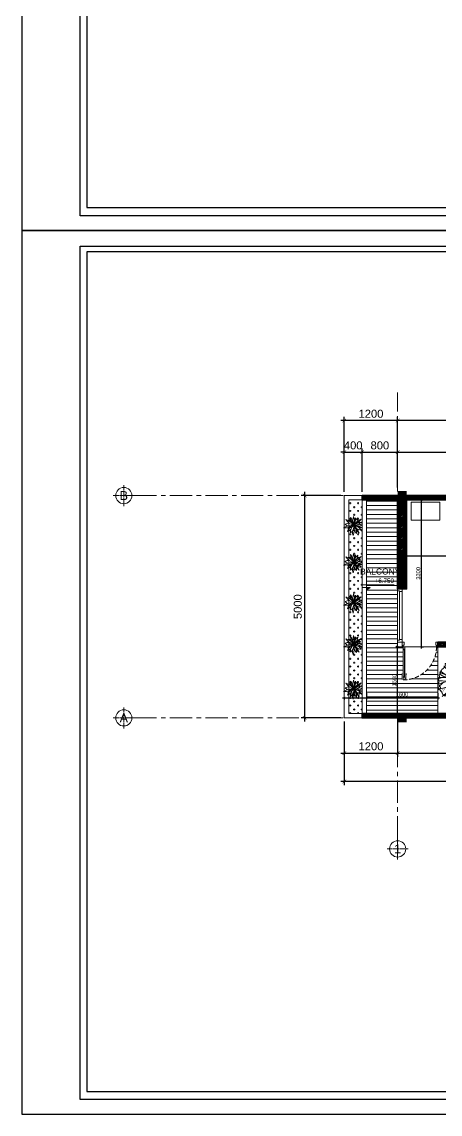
# Model space of a CAD drawing. Header units: inches. Extents: x 1198002 to 1275033, y 93432 to 197262.
# Drawn here: x 1240649 to 1250057, y 113311 to 137880 of the extents above; entities that cross this region are included whole.
import ezdxf
from ezdxf.enums import TextEntityAlignment as Align

# ---------------------------------------------------------------- set-up
doc = ezdxf.new("R2010")
doc.units = ezdxf.units.IN
doc.header["$LTSCALE"] = 100
doc.header["$MEASUREMENT"] = 0
doc.header["$PDMODE"] = 35
doc.linetypes.add('CENTERX2', pattern=[4, 2.5, -0.5, 0.5, -0.5])
doc.linetypes.add('DASHEDX2', pattern=[1.5, 1, -0.5])
for name, color, linetype, lineweight in [('1', 1, 'Continuous', 18), ('1-khung ten', 7, 'Continuous', 30), ('183', 183, 'Continuous', 5), ('2', 2, 'Continuous', 13), ('4', 4, 'Continuous', 35), ('8', 252, 'Continuous', 5), ('8CUA', 8, 'Continuous', 5), ('9GRID', 251, 'CENTERX2', 5), ('9HIDDEN', 251, 'DASHEDX2', 5), ('CAYXANH', 85, 'Continuous', 5), ('DIM', 135, 'Continuous', 9), ('TEXT', 7, 'Continuous', 18)]:
    doc.layers.add(name, color=color, linetype=linetype, lineweight=lineweight)
doc.layers.add('13COLUMB', color=13, linetype='Continuous')
doc.styles.add('ATT', font='romans.shx')
doc.styles.add('CVN', font='VHELVEN.TTF')
doc.styles.add('OBAYASHI', font='ARIALN.TTF')
doc.styles.add('VSIMPLEX', font='VTIMESN.TTF')
doc.dimstyles.new('D100', dxfattribs={"dimscale": 100, "dimtxt": 1.8, "dimasz": 0.8, "dimexe": 0.8, "dimexo": 0.8, "dimgap": 0.6, "dimtad": 1, "dimdec": 0, "dimrnd": 5, "dimzin": 12, "dimdsep": 46, "dimtxsty": 'CVN', "dimblk1": 'ARCHTICK', "dimblk2": 'ARCHTICK', "dimsah": 1, "dimcen": 0.8, "dimdle": 0.8, "dimclrd": 256, "dimclre": 256, "dimclrt": 7, "dimadec": 0, "dimazin": 3, "dimtfac": 1, "dimtdec": 0, "dimtix": 1, "dimtmove": 2, "dimatfit": 3, "dimldrblk": 'ARCHTICK', "dimfxl": 1, "dimtolj": 1, "dimarcsym": 0})
doc.dimstyles.new('D70', dxfattribs={"dimscale": 50, "dimtxt": 1.8, "dimasz": 0.8, "dimexe": 0.8, "dimexo": 0.8, "dimgap": 0.6, "dimtad": 1, "dimdec": 0, "dimrnd": 5, "dimzin": 12, "dimdsep": 46, "dimtxsty": 'CVN', "dimblk1": 'ARCHTICK', "dimblk2": 'ARCHTICK', "dimsah": 1, "dimcen": 0.8, "dimdle": 0.8, "dimclrd": 256, "dimclre": 256, "dimclrt": 7, "dimadec": 0, "dimazin": 3, "dimtfac": 1, "dimtdec": 0, "dimtix": 1, "dimtmove": 2, "dimatfit": 3, "dimldrblk": 'ARCHTICK', "dimfxl": 1, "dimtolj": 1, "dimarcsym": 0})

# ---------------------------------------------------------------- blocks, each defined once
blk = doc.blocks.new('*U185')
for points in [[(30, 0), (0, 0), (0, 111), (50, 111), (50, 40), (30, 40)], [(859, 0), (889, 0), (889, 111), (839, 111), (839, 40), (859, 40)]]:
    blk.add_lwpolyline(points, close=True)
blk.add_lwpolyline([(55, -80), (70, -80), (70, 0), (30, 0), (30, -80), (45, -80), (45, -60), (55, -60), (55, -80)])
at = {"layer": '8CUA'}
for p, q in [((30, -749), (30, -80)), ((70, -80), (70, -749))]:
    blk.add_line(p, q, dxfattribs=at)
at = {"layer": '8CUA', "const_width": 10}
for points in [[(50, -769), (50, -60)], [(20, -784), (10, -784), (10, -794), (20, -794)], [(55, -749), (70, -749), (70, -829), (30, -829), (30, -749), (45, -749), (45, -769), (55, -769), (55, -749)], [(80, -784), (90, -784), (90, -794), (80, -794)]]:
    blk.add_lwpolyline(points, dxfattribs=at)
for points in [[(-10, -819), (10, -814), (10, -669), (-5, -669)], [(110, -819), (90, -814), (90, -669), (105, -669)]]:
    blk.add_lwpolyline(points, close=True, dxfattribs=at)
at = {"layer": '8CUA'}
for centre, start, end in [((70, -789), 143.1301, 216.8699), ((30, -789), 323.1301, 36.8699)]:
    blk.add_arc(centre, 50, start, end, dxfattribs=at)
at = {"layer": '9HIDDEN', "lineweight": 5}
blk.add_arc((30, 0), 829, 270, 0, dxfattribs=at)
blk = doc.blocks.new('*U186')
at = {"ltscale": 10}
for p, q in [((1200, 0), (0, 0)), ((1155, 100), (45, 100)), ((1155, 60), (45, 60))]:
    blk.add_line(p, q, dxfattribs=at)
for points in [[(0, 100), (45, 100), (45, 60), (60, 60), (60, 0), (0, 0)], [(1200, 100), (1155, 100), (1155, 60), (1140, 60), (1140, 0), (1200, 0)]]:
    blk.add_lwpolyline(points, close=True, dxfattribs=at)
blk = doc.blocks.new('KHUNG')
at = {"layer": '1-khung ten', "color": 5, "ltscale": 3}
for p, q in [((1870461, 676662), (1902500, 676662)), ((1870461, 653433), (1870461, 676662)), ((1902500, 653433), (1870461, 653433))]:
    blk.add_line(p, q, dxfattribs=at)
at = {"layer": '1-khung ten', "ltscale": 3}
for p, q in [((1870461, 676662), (1870461, 676662)), ((1899050, 676510), (1870645, 676510)), ((1870645, 676510), (1870645, 653656)), ((1870645, 653656), (1899050, 653656))]:
    blk.add_line(p, q, dxfattribs=at)
at = {"layer": 'Defpoints', "ltscale": 3}
for p, q in [((1902896, 677094), (1868876, 677094)), ((1868876, 677094), (1868876, 653037)), ((1868876, 653037), (1902896, 653037))]:
    blk.add_line(p, q, dxfattribs=at)
blk = doc.blocks.new('GRIDSIGN')
at = {"color": 9, "linetype": 'CENTERX2'}
for p, q in [((-1300, 0), (1300, 0)), ((0, 1300), (0, -1300))]:
    blk.add_line(p, q, dxfattribs=at)
at = {"color": 9}
blk.add_circle((0, 0), 1000, dxfattribs=at)
blk.add_attdef('A', text='', height=1000).set_placement((0, 0), align=Align.MIDDLE)
blk = doc.blocks.new('ttucx')
at = {"layer": '9GRID', "ltscale": 2}
blk.add_line((1249101, 157775), (1249101, 167807), dxfattribs=at)
for points in [[(1243179, 165486), (1264296, 165486)], [(1243179, 160486), (1264296, 160486)]]:
    blk.add_lwpolyline(points, dxfattribs=at)
at = {"layer": '2'}
ref = blk.add_blockref('GRIDSIGN', (1242942, 165486), dxfattribs=dict(at, xscale=-0.1822500005364418, yscale=0.1822500005364418, zscale=0.1822500005364418))
ref.add_attrib('A', 'B', dxfattribs={"layer": '0', "height": 202, "style": 'CVN'}).set_placement((1242942, 165486), align=Align.MIDDLE)
ref = blk.add_blockref('GRIDSIGN', (1242942, 160486), dxfattribs=dict(at, xscale=-0.1822500005364418, yscale=0.1822500005364418, zscale=0.1822500005364418))
ref.add_attrib('A', 'A', dxfattribs={"layer": '0', "height": 202, "style": 'CVN'}).set_placement((1242942, 160486), align=Align.MIDDLE)
ref = blk.add_blockref('GRIDSIGN', (1249101, 157538), dxfattribs=dict(at, xscale=-0.1822500005364418, yscale=0.1822500005364418, zscale=0.1822500005364418))
ref.add_attrib('A', '1', dxfattribs={"layer": '0', "height": 202, "style": 'CVN'}).set_placement((1249101, 157538), align=Align.MIDDLE)
blk = doc.blocks.new('cos')
for p, q in [((1527, 300), (-205, 300)), ((-200, 150), (200, 150)), ((0, 0), (0, 400)), ((0, 0), (200, 150))]:
    blk.add_line(p, q)
blk.add_solid([(0, 150), (0, 0), (200, 150)])
at = {"color": 3, "style": 'VSIMPLEX', "text_generation_flag": 6}
blk.add_attdef('COS-VER', (93, 405), '', height=250, rotation=180, dxfattribs=at)
blk = doc.blocks.new('12PPLT05')
at = {"color": 0, "linetype": 'ByBlock'}
for centre, radius, start, end in [((-0.47, -0.542), 0.719, 46.56236, 90.84355), ((0.014, 0.7), 0.719, 226.56236, 270.84355), ((-0.221, -0.64), 0.667, 91.70193, 101.53785), ((-0.109, 0.634), 0.667, 248.45646, 281.53785), ((0.077, 0.331), 0.355, 177.34632, 214.3867), ((-0.33, -0.003), 0.355, 53.69765, 81.44792), ((-0.959, -0.037), 0.983, 16.04407, 35.33351), ((0.826, 0.549), 0.983, 181.03469, 215.33351), ((0.559, 0.191), 0.575, 162.74576, 201.44393), ((-0.525, 0.151), 0.575, 342.74576, 21.44393), ((0.474, -0.066), 0.453, 113.89807, 174.10399), ((-0.159, 0.394), 0.453, 293.89807, 354.10399), ((-0.2, 0.791), 0.841, 285.49028, 325.72625), ((0.668, 0.085), 0.653, 145.53827, 164.45577), ((-0.514, 0.35), 0.653, 348.82531, 9.25849), ((0.719, -0.493), 0.841, 105.49028, 123.68762), ((0.374, -0.475), 0.574, 78.24201, 101.28713), ((0.141, 0.543), 0.574, 285.01912, 307.52916), ((-0.05, -0.971), 0.954, 85.53911, 114.62678), ((-0.373, 0.848), 0.954, 265.53911, 294.62678), ((0.164, -0.725), 0.719, 101.20536, 142.19161), ((-0.544, 0.421), 0.719, 281.20536, 299.39268), ((0.55, -0.846), 0.98, 122.44794, 148.71051), ((-0.813, 0.489), 0.98, 302.44794, 328.71051), ((-0.548, 0.025), 0.574, 306.23658, 355.52372), ((0.364, -0.483), 0.574, 154.64427, 175.52372), ((1.005, -0.416), 1.058, 170.28607, 187.69912), ((-1.024, -0.161), 1.058, 337.97445, 7.69912), ((0.367, -0.176), 0.377, 203.28393, 221.94534), ((0.194, -1.317), 1.309, 73.84694, 97.46256), ((0.388, 1.238), 1.309, 253.84694, 277.46256), ((-0.256, -0.271), 0.377, 335.53277, 41.94534), ((1.089, 0.762), 1.321, 216.25625, 237.91028), ((-0.677, -1.138), 1.321, 36.25625, 57.91028), ((0.589, 0.026), 0.566, 214.18544, 235.03366), ((-0.3, -0.484), 0.566, 4.61439, 28.69256), ((0.454, 0.313), 0.544, 246.38758, 271.40442), ((0.038, -0.563), 0.544, 37.7343, 66.55132)]:
    blk.add_arc(centre, radius, start, end, dxfattribs=at)
at = {"color": 0, "linetype": 'ByBlock', "style": 'ATT'}
for tag, p, flags in [('ITEM', (-1, -2.75), 3), ('ROOM_NUMBER', (-1, -4.083), 1)]:
    blk.add_attdef(tag, p, '', height=1, dxfattribs=dict(at, flags=flags))
blk = doc.blocks.new('TREE56')
at = {"layer": 'CAYXANH'}
for p, q in [((-45, 1470), (-113, 1793)), ((-26, 1622), (-67, 1789)), ((-14, 1462), (12, 1808)), ((-892, 1223), (-820, 1363)), ((-820, 1363), (-698, 1462)), ((-531, 1253), (-751, 1523)), ((-690, 1589), (-699, 1589)), ((-699, 1589), (-699, 1585)), ((-666, 1585), (-699, 1585)), ((-698, 1462), (-649, 1572)), ((-678, 1614), (-690, 1602)), ((-690, 1602), (-690, 1589)), ((-646, 1614), (-678, 1614)), ((-654, 1589), (-666, 1589)), ((-666, 1589), (-666, 1585)), ((-654, 1593), (-654, 1589)), ((-650, 1593), (-654, 1593)), ((-650, 1598), (-650, 1593)), ((-646, 1598), (-650, 1598)), ((-649, 1572), (-595, 1546)), ((-638, 1606), (-646, 1598)), ((-642, 1618), (-638, 1618)), ((-638, 1618), (-638, 1606)), ((-635, 1680), (-631, 1680)), ((-635, 1656), (-635, 1680)), ((-631, 1656), (-635, 1656)), ((-619, 1717), (-631, 1708)), ((-631, 1680), (-631, 1708)), ((-631, 1631), (-631, 1656)), ((-623, 1631), (-631, 1631)), ((-623, 1627), (-623, 1631)), ((-611, 1627), (-623, 1627)), ((-619, 1717), (-615, 1712)), ((-615, 1712), (-611, 1712)), ((-611, 1712), (-611, 1708)), ((-611, 1708), (-607, 1708)), ((-602, 1631), (-611, 1631)), ((-611, 1631), (-611, 1627)), ((-607, 1708), (-602, 1704)), ((-602, 1704), (-598, 1704)), ((-598, 1643), (-602, 1635)), ((-602, 1635), (-602, 1631)), ((-598, 1704), (-598, 1700)), ((-598, 1700), (-594, 1696)), ((-594, 1652), (-598, 1643)), ((-595, 1546), (-569, 1576)), ((-594, 1696), (-590, 1696)), ((-590, 1680), (-594, 1676)), ((-594, 1676), (-594, 1652)), ((-590, 1696), (-590, 1680)), ((-576, 1626), (-409, 1675)), ((-569, 1576), (-576, 1626)), ((-538, 1512), (-557, 1607)), ((-447, 1314), (-538, 1512)), ((-526, 1602), (-536, 1602)), ((-536, 1602), (-536, 1598)), ((-497, 1598), (-536, 1598)), ((-512, 1632), (-526, 1617)), ((-526, 1617), (-526, 1602)), ((-473, 1632), (-512, 1632)), ((-482, 1602), (-497, 1602)), ((-497, 1602), (-497, 1598)), ((-477, 1607), (-482, 1607)), ((-482, 1607), (-482, 1602)), ((-473, 1612), (-477, 1612)), ((-477, 1612), (-477, 1607)), ((-463, 1622), (-473, 1612)), ((-468, 1636), (-463, 1636)), ((-463, 1636), (-463, 1622)), ((-303, 1481), (-425, 1751)), ((-409, 1675), (-238, 1747)), ((-94, 1204), (-307, 1747)), ((-246, 1409), (-303, 1481)), ((-276, 1310), (-299, 1367)), ((-269, 1519), (-265, 1751)), ((-216, 1268), (-269, 1519)), ((-238, 1747), (92, 1770)), ((-7, 1401), (-45, 1470)), ((-30, 1185), (107, 1344)), ((39, 1405), (-26, 1622)), ((-3, 1306), (-14, 1462)), ((-11, 1124), (130, 1397)), ((8, 1329), (217, 1736)), ((84, 1656), (145, 1785)), ((84, 1458), (84, 1656)), ((92, 1770), (195, 1694)), ((107, 1344), (404, 1561)), ((130, 1257), (423, 1637)), ((153, 1378), (210, 1481)), ((195, 1694), (248, 1721)), ((210, 1481), (305, 1709)), ((233, 1531), (297, 1580)), ((248, 1721), (464, 1553)), ((297, 1580), (377, 1645)), ((464, 1553), (445, 1508)), ((445, 1508), (476, 1466)), ((476, 1466), (552, 1477)), ((483, 1407), (487, 1407)), ((483, 1378), (483, 1407)), ((487, 1378), (483, 1378)), ((487, 1574), (491, 1574)), ((487, 1550), (487, 1574)), ((491, 1550), (487, 1550)), ((502, 1451), (487, 1441)), ((487, 1407), (487, 1441)), ((487, 1349), (487, 1378)), ((497, 1349), (487, 1349)), ((504, 1610), (491, 1602)), ((491, 1574), (491, 1602)), ((491, 1525), (491, 1550)), ((499, 1525), (491, 1525)), ((497, 1344), (497, 1349)), ((512, 1344), (497, 1344)), ((499, 1521), (499, 1525)), ((512, 1521), (499, 1521)), ((502, 1451), (507, 1446)), ((504, 1610), (508, 1606)), ((507, 1446), (512, 1446)), ((508, 1606), (512, 1606)), ((512, 1606), (512, 1602)), ((512, 1602), (516, 1602)), ((512, 1525), (512, 1521)), ((520, 1525), (512, 1525)), ((512, 1446), (512, 1441)), ((512, 1441), (517, 1441)), ((512, 1349), (512, 1344)), ((521, 1349), (512, 1349)), ((516, 1602), (520, 1598)), ((517, 1441), (521, 1436)), ((520, 1598), (524, 1598)), ((524, 1537), (520, 1529)), ((520, 1529), (520, 1525)), ((521, 1436), (526, 1436)), ((526, 1363), (521, 1354)), ((521, 1354), (521, 1349)), ((524, 1598), (524, 1594)), ((524, 1594), (528, 1590)), ((528, 1546), (524, 1537)), ((526, 1501), (526, 1496)), ((536, 1501), (526, 1501)), ((565, 1496), (526, 1496)), ((526, 1436), (526, 1431)), ((526, 1431), (531, 1427)), ((531, 1373), (526, 1363)), ((528, 1590), (532, 1590)), ((532, 1574), (528, 1570)), ((528, 1570), (528, 1546)), ((531, 1427), (536, 1427)), ((536, 1407), (531, 1402)), ((531, 1402), (531, 1373)), ((532, 1590), (532, 1574)), ((551, 1531), (536, 1516)), ((536, 1516), (536, 1501)), ((536, 1427), (536, 1407)), ((589, 1531), (551, 1531)), ((552, 1477), (582, 1405)), ((565, 1501), (565, 1496)), ((580, 1501), (565, 1501)), ((580, 1506), (580, 1501)), ((585, 1506), (580, 1506)), ((582, 1405), (677, 1261)), ((585, 1511), (585, 1506)), ((589, 1511), (585, 1511)), ((599, 1521), (589, 1511)), ((594, 1535), (599, 1535)), ((599, 1535), (599, 1521)), ((-618, 896), (-979, 915)), ((-971, 888), (-926, 1074)), ((-907, 1048), (-971, 1055)), ((-892, 1014), (-964, 1002)), ((-797, 1112), (-934, 1196)), ((-930, 1143), (-888, 1158)), ((-926, 1074), (-930, 1143)), ((-785, 1192), (-922, 1253)), ((-656, 1048), (-907, 1048)), ((-641, 1124), (-892, 1310)), ((-877, 1192), (-892, 1223)), ((-751, 1063), (-892, 1014)), ((-888, 1158), (-877, 1192)), ((-504, 1014), (-797, 1112)), ((-725, 1173), (-785, 1192)), ((-557, 1002), (-641, 1124)), ((-554, 957), (-557, 1002)), ((-402, 1154), (-531, 1253)), ((-428, 960), (-504, 1014)), ((-371, 1074), (-447, 1314)), ((-341, 1128), (-402, 1154)), ((-303, 968), (-371, 1074)), ((-269, 979), (-341, 1128)), ((-216, 1257), (-276, 1310)), ((-147, 1150), (-216, 1268)), ((-162, 991), (-41, 1166)), ((-162, 934), (-11, 1124)), ((-128, 1116), (-147, 1150)), ((-56, 820), (-41, 915)), ((-41, 1166), (8, 1329)), ((-41, 915), (20, 953)), ((5, 1158), (130, 1257)), ((20, 953), (366, 1112)), ((81, 964), (145, 953)), ((145, 953), (145, 900)), ((145, 900), (206, 911)), ((206, 911), (552, 881)), ((366, 1112), (666, 1302)), ((438, 1090), (502, 1055)), ((502, 1055), (761, 1078)), ((521, 892), (586, 926)), ((586, 926), (776, 964)), ((677, 1261), (707, 1238)), ((696, 1242), (681, 1207)), ((681, 1207), (726, 1162)), ((726, 1162), (757, 945)), ((757, 945), (757, 888)), ((-986, 571), (-986, 595)), ((-986, 595), (-982, 595)), ((-982, 571), (-986, 571)), ((-970, 632), (-982, 623)), ((-982, 595), (-982, 623)), ((-982, 546), (-982, 571)), ((-974, 546), (-982, 546)), ((-974, 542), (-974, 546)), ((-962, 542), (-974, 542)), ((-937, 725), (-971, 888)), ((-675, 862), (-971, 763)), ((-970, 632), (-966, 628)), ((-966, 628), (-962, 628)), ((-962, 628), (-962, 623)), ((-962, 623), (-958, 623)), ((-954, 546), (-962, 546)), ((-962, 546), (-962, 542)), ((-958, 623), (-954, 619)), ((-831, 778), (-956, 668)), ((-954, 619), (-950, 619)), ((-950, 559), (-954, 550)), ((-954, 550), (-954, 546)), ((-950, 619), (-950, 615)), ((-950, 615), (-946, 611)), ((-946, 567), (-950, 559)), ((-946, 611), (-941, 611)), ((-941, 595), (-946, 591)), ((-946, 591), (-946, 567)), ((-941, 611), (-941, 595)), ((-937, 668), (-937, 725)), ((-911, 664), (-937, 668)), ((-831, 592), (-918, 558)), ((-880, 656), (-911, 664)), ((-903, 542), (-877, 607)), ((-823, 447), (-903, 542)), ((-877, 607), (-880, 656)), ((-785, 824), (-831, 778)), ((-652, 649), (-831, 592)), ((-782, 345), (-823, 447)), ((-592, 447), (-816, 269)), ((-538, 531), (-721, 280)), ((-546, 653), (-652, 649)), ((-512, 675), (-569, 367)), ((-212, 870), (-186, 832)), ((-186, 832), (-159, 847)), ((-159, 794), (-182, 782)), ((-182, 782), (-167, 744)), ((-159, 718), (-182, 687)), ((-182, 687), (-163, 672)), ((-167, 744), (-129, 744)), ((-163, 672), (-140, 672)), ((-159, 847), (-159, 794)), ((-129, 744), (-159, 718)), ((-132, 782), (-147, 732)), ((-143, 687), (-136, 641)), ((-136, 641), (-71, 653)), ((-71, 653), (-105, 630)), ((-105, 630), (-64, 375)), ((-90, 641), (-52, 379)), ((-71, 558), (-71, 622)), ((-71, 622), (-33, 618)), ((-33, 618), (92, 459)), ((-33, 615), (-7, 546)), ((-14, 630), (50, 653)), ((-7, 546), (73, 348)), ((50, 653), (647, 466)), ((92, 459), (160, 409)), ((339, 888), (377, 843)), ((377, 843), (753, 770)), ((392, 546), (385, 508)), ((385, 508), (453, 459)), ((453, 459), (578, 322)), ((685, 523), (540, 356)), ((552, 881), (780, 839)), ((654, 592), (639, 546)), ((639, 546), (685, 523)), ((700, 607), (654, 592)), ((703, 562), (694, 562)), ((694, 562), (694, 558)), ((727, 558), (694, 558)), ((764, 812), (700, 607)), ((715, 587), (703, 575)), ((703, 575), (703, 562)), ((747, 587), (715, 587)), ((739, 562), (727, 562)), ((727, 562), (727, 558)), ((757, 888), (730, 862)), ((730, 862), (745, 812)), ((743, 566), (739, 566)), ((739, 566), (739, 562)), ((747, 570), (743, 570)), ((743, 570), (743, 566)), ((745, 812), (764, 812)), ((755, 579), (747, 570)), ((751, 591), (755, 591)), ((755, 591), (755, 579)), ((-679, 272), (-782, 345)), ((-375, 82), (-478, 162)), ((-147, 37), (-375, 82)), ((-64, 375), (-216, 41)), ((-124, 98), (-147, 37)), ((-109, 75), (-124, 98)), ((-71, 41), (-109, 75)), ((-3, 48), (-71, 41)), ((-54, 0), (-54, -5)), ((-44, 0), (-54, 0)), ((-52, 379), (-52, 48)), ((-29, 29), (-44, 15)), ((-44, 15), (-44, 0)), ((10, 29), (-29, 29)), ((-15, 0), (-15, -5)), ((0, 0), (-15, 0)), ((12, 79), (-3, 48)), ((0, 5), (0, 0)), ((5, 5), (0, 5)), ((5, 10), (5, 5)), ((10, 10), (5, 10)), ((19, 19), (10, 10)), ((62, 132), (12, 79)), ((15, 34), (19, 34)), ((19, 34), (19, 19)), ((46, 326), (43, 37)), ((73, 345), (46, 326)), ((84, 113), (62, 132)), ((73, 348), (164, 86)), ((81, 86), (100, 101)), ((84, 56), (81, 86)), ((343, 132), (84, 56)), ((100, 101), (84, 113)), ((130, 405), (157, 196)), ((157, 196), (221, 79)), ((160, 409), (392, 185)), ((362, 238), (343, 200)), ((343, 200), (347, 170)), ((347, 170), (343, 132)), ((404, 208), (362, 238)), ((502, 284), (404, 208)), ((540, 356), (502, 284)), ((-15, -5), (-54, -5))]:
    blk.add_line(p, q, dxfattribs=at)
for points in [[(-204, 862, 16, 16, 0), (-273, 957, 16, 16, 0), (-223, 953, 16, 16, 0), (-200, 919, 16, 16, 0), (-219, 896, 16, 16, 0), (-235, 938, 16, 16, 0), (-299, 995, 9.6, 9.6, 0), (-387, 968, 16, 16, 0), (-463, 934, 22.4, 22.4, 0), (-546, 945, 22.4, 22.4, 0), (-565, 934, 12.8, 12.8, 0), (-649, 869, 12.8, 12.8, 0), (-687, 865, 12.8, 12.8, 0), (-793, 854, 12.8, 12.8, 0), (-869, 865, 12.8, 12.8, 0), (-918, 877, 12.8, 12.8, 0), (-941, 862, 12.8, 12.8, 0), (-907, 862, 12.8, 12.8, 0), (-926, 824, 12.8, 12.8, 0)], [(-166, 896, 16, 16, 0), (-178, 1017, 16, 16, 0), (-140, 1086, 16, 12.8, 0), (-117, 1147, 12.8, 9.6, 0), (-102, 1196, 9.6, 9.6, 0), (-86, 1280, 9.6, 9.6, 0)], [(-45, 782, 19.2, 19.2, 0), (-52, 843, 19.2, 12.8, 0), (-37, 900, 12.8, 12.8, 0)], [(-170, 869, 22.4, 22.4, 0), (-261, 827, 22.4, 22.4, 0), (-276, 843, 9.6, 9.6, 0), (-383, 812, 9.6, 9.6, 0), (-375, 782, 9.6, 9.6, 0), (-349, 740, 9.6, 9.6, 0), (-360, 706, 9.6, 9.6, 0), (-375, 702, 9.6, 9.6, 0), (-383, 691, 9.6, 9.6, 0), (-421, 729, 9.6, 9.6, 0), (-607, 637, 9.6, 9.6, 0), (-736, 592, 9.6, 9.6, 0), (-831, 520, 9.6, 9.6, 0), (-896, 501, 9.6, 9.6, 0)], [(-713, 599, 9.6, 9.6, 0), (-713, 554, 9.6, 9.6, 0), (-759, 504, 9.6, 6.4, 0), (-801, 421, 6.4, 6.4, 0), (-831, 371, 6.4, 6.4, 0)], [(-170, 873, 16, 16, 0), (-113, 751, 16, 16, 0), (-75, 774, 16, 16, 0), (-37, 778, 16, 16, 0), (-22, 755, 1.28, 1.28, 0)], [(-136, 702, 25.6, 25.6, 0), (-86, 679, 25.6, 25.6, 0), (-90, 622, 25.6, 25.6, 0), (-79, 542, 25.6, 19.2, 0), (-67, 451, 19.2, 19.2, 0)]]:
    blk.add_lwpolyline(points, format="xyseb", dxfattribs=at)
for points, const_width in [([(-204, 884), (-181, 941), (-181, 892), (-189, 881)], 12.8), ([(-218, 868), (-266, 847), (-238, 878)], 12.8), ([(-210, 836), (-142, 707)], 25.6), ([(-185, 850), (-121, 721), (-178, 691)], 25.6), ([(-117, 782), (-60, 797)], 12.8), ([(-75, 634), (-26, 641), (46, 653)], 19.2)]:
    blk.add_lwpolyline(points, dxfattribs=dict(at, const_width=const_width))
for centre, radius in [((-8, 921), 15.3), ((-506, 653), 11.7), ((-357, 798), 11.7), ((55, 639), 11.7)]:
    blk.add_circle(centre, radius, dxfattribs=at)
for centre, radius, start, end in [((1208, 726), 898, 129.3545, 152.6092), ((392, 1561), 468, 262.5537, 314.3375), ((889, 1892), 883, 248.5622, 262.3516), ((485, -586), 1117, 77.3352, 91.8505), ((918, 1141), 551, 215.15, 249.1841), ((1002, 2007), 1813, 242.8644, 255.3539)]:
    blk.add_arc(centre, radius, start, end, dxfattribs=at)
blk = doc.blocks.new('_ARCHTICK')
at = {"color": 0, "linetype": 'ByBlock', "const_width": 0.15}
blk.add_lwpolyline([(-0.5, -0.5), (0.5, 0.5)], dxfattribs=at)
blk = doc.blocks.new('*D260')
at = {"layer": 'Defpoints', "color": 0, "transparency": 16777216}
for p in [(1247901, 127225), (1247008, 122225), (1247901, 122225)]:
    blk.add_point(p, dxfattribs=at)
at = {"layer": 'DIM', "lineweight": -2, "transparency": 16777216}
for p, q in [((1247008, 127305), (1247008, 122145)), ((1247821, 127225), (1246928, 127225)), ((1247821, 122225), (1246928, 122225))]:
    blk.add_line(p, q, dxfattribs=at)
at = {"layer": 'DIM', "lineweight": -2, "transparency": 16777216, "xscale": 80, "yscale": 80, "zscale": 80}
for p, rotation in [((1247008, 127225), 90), ((1247008, 122225), 270)]:
    blk.add_blockref('_ARCHTICK', p, dxfattribs=dict(at, rotation=rotation))
at = {"layer": 'DIM', "color": 7, "transparency": 16777216, "insert": (1246855, 124725), "char_height": 180, "attachment_point": 5, "rotation": 90, "style": 'CVN'}
blk.add_mtext('\\A1;5000', dxfattribs=at)
blk = doc.blocks.new('*D261')
at = {"layer": 'Defpoints', "color": 0, "transparency": 16777216}
for p in [(1248301, 128200), (1247901, 127225), (1248301, 127225)]:
    blk.add_point(p, dxfattribs=at)
at = {"layer": 'DIM', "lineweight": -2, "transparency": 16777216}
for p, q in [((1247901, 127305), (1247901, 128280)), ((1248301, 127305), (1248301, 128280)), ((1247901, 128200), (1247821, 128200)), ((1247901, 128200), (1248301, 128200)), ((1248301, 128200), (1248381, 128200))]:
    blk.add_line(p, q, dxfattribs=at)
at = {"layer": 'DIM', "lineweight": -2, "transparency": 16777216, "xscale": 80, "yscale": 80, "zscale": 80}
blk.add_blockref('_ARCHTICK', (1247901, 128200), dxfattribs=at)
at = {"layer": 'DIM', "lineweight": -2, "transparency": 16777216, "xscale": 80, "yscale": 80, "zscale": 80, "rotation": 180}
blk.add_blockref('_ARCHTICK', (1248301, 128200), dxfattribs=at)
at = {"layer": 'DIM', "color": 7, "transparency": 16777216, "insert": (1248101, 128352), "char_height": 180, "attachment_point": 5, "style": 'CVN'}
blk.add_mtext('\\A1;400', dxfattribs=at)
blk = doc.blocks.new('*D262')
at = {"layer": 'Defpoints', "color": 0, "transparency": 16777216}
for p in [(1249101, 128200), (1249101, 127325), (1248301, 127225)]:
    blk.add_point(p, dxfattribs=at)
at = {"layer": 'DIM', "lineweight": -2, "transparency": 16777216}
for p, q in [((1248301, 127305), (1248301, 128280)), ((1249101, 127405), (1249101, 128280)), ((1248221, 128200), (1249181, 128200))]:
    blk.add_line(p, q, dxfattribs=at)
at = {"layer": 'DIM', "lineweight": -2, "transparency": 16777216, "xscale": 80, "yscale": 80, "zscale": 80, "rotation": 180}
blk.add_blockref('_ARCHTICK', (1248301, 128200), dxfattribs=at)
at = {"layer": 'DIM', "lineweight": -2, "transparency": 16777216, "xscale": 80, "yscale": 80, "zscale": 80}
blk.add_blockref('_ARCHTICK', (1249101, 128200), dxfattribs=at)
at = {"layer": 'DIM', "color": 7, "transparency": 16777216, "insert": (1248701, 128352), "char_height": 180, "attachment_point": 5, "style": 'CVN'}
blk.add_mtext('\\A1;800', dxfattribs=at)
blk = doc.blocks.new('*D263')
at = {"layer": 'Defpoints', "color": 0, "transparency": 16777216}
for p in [(1253101, 128200), (1253101, 127570), (1249101, 127325)]:
    blk.add_point(p, dxfattribs=at)
at = {"layer": 'DIM', "lineweight": -2, "transparency": 16777216}
for p, q in [((1249101, 127405), (1249101, 128280)), ((1253101, 127650), (1253101, 128280)), ((1249021, 128200), (1253181, 128200))]:
    blk.add_line(p, q, dxfattribs=at)
at = {"layer": 'DIM', "lineweight": -2, "transparency": 16777216, "xscale": 80, "yscale": 80, "zscale": 80, "rotation": 180}
blk.add_blockref('_ARCHTICK', (1249101, 128200), dxfattribs=at)
at = {"layer": 'DIM', "lineweight": -2, "transparency": 16777216, "xscale": 80, "yscale": 80, "zscale": 80}
blk.add_blockref('_ARCHTICK', (1253101, 128200), dxfattribs=at)
at = {"layer": 'DIM', "color": 7, "transparency": 16777216, "insert": (1251101, 128352), "char_height": 180, "attachment_point": 5, "style": 'CVN'}
blk.add_mtext('\\A1;4000', dxfattribs=at)
blk = doc.blocks.new('*D266')
at = {"layer": 'Defpoints', "color": 0, "transparency": 16777216}
for p in [(1249101, 128912), (1249101, 127516), (1260201, 127325)]:
    blk.add_point(p, dxfattribs=at)
at = {"layer": 'DIM', "lineweight": -2, "transparency": 16777216}
for p, q in [((1249101, 127596), (1249101, 128992)), ((1260201, 127405), (1260201, 128992)), ((1260281, 128912), (1249021, 128912))]:
    blk.add_line(p, q, dxfattribs=at)
at = {"layer": 'DIM', "lineweight": -2, "transparency": 16777216, "xscale": 80, "yscale": 80, "zscale": 80, "rotation": 180}
blk.add_blockref('_ARCHTICK', (1249101, 128912), dxfattribs=at)
at = {"layer": 'DIM', "lineweight": -2, "transparency": 16777216, "xscale": 80, "yscale": 80, "zscale": 80}
blk.add_blockref('_ARCHTICK', (1260201, 128912), dxfattribs=at)
at = {"layer": 'DIM', "color": 7, "transparency": 16777216, "insert": (1254651, 129064), "char_height": 180, "attachment_point": 5, "style": 'CVN'}
blk.add_mtext('\\A1;11100', dxfattribs=at)
blk = doc.blocks.new('*D267')
at = {"layer": 'Defpoints', "color": 0, "transparency": 16777216}
for p in [(1247901, 128912), (1249101, 127516), (1247901, 127225)]:
    blk.add_point(p, dxfattribs=at)
at = {"layer": 'DIM', "lineweight": -2, "transparency": 16777216}
for p, q in [((1247901, 127305), (1247901, 128992)), ((1249101, 127596), (1249101, 128992)), ((1249181, 128912), (1247821, 128912))]:
    blk.add_line(p, q, dxfattribs=at)
at = {"layer": 'DIM', "lineweight": -2, "transparency": 16777216, "xscale": 80, "yscale": 80, "zscale": 80, "rotation": 180}
blk.add_blockref('_ARCHTICK', (1247901, 128912), dxfattribs=at)
at = {"layer": 'DIM', "lineweight": -2, "transparency": 16777216, "xscale": 80, "yscale": 80, "zscale": 80}
blk.add_blockref('_ARCHTICK', (1249101, 128912), dxfattribs=at)
at = {"layer": 'DIM', "color": 7, "transparency": 16777216, "insert": (1248501, 129064), "char_height": 180, "attachment_point": 5, "style": 'CVN'}
blk.add_mtext('\\A1;1200', dxfattribs=at)
blk = doc.blocks.new('*D274')
at = {"layer": 'Defpoints', "color": 0, "transparency": 16777216}
for p in [(1247901, 122225), (1249101, 122225), (1249101, 121431)]:
    blk.add_point(p, dxfattribs=at)
at = {"layer": 'DIM', "lineweight": -2, "transparency": 16777216}
for p, q in [((1247901, 122145), (1247901, 121351)), ((1249101, 122145), (1249101, 121351)), ((1247821, 121431), (1249181, 121431))]:
    blk.add_line(p, q, dxfattribs=at)
at = {"layer": 'DIM', "lineweight": -2, "transparency": 16777216, "xscale": 80, "yscale": 80, "zscale": 80, "rotation": 180}
blk.add_blockref('_ARCHTICK', (1247901, 121431), dxfattribs=at)
at = {"layer": 'DIM', "lineweight": -2, "transparency": 16777216, "xscale": 80, "yscale": 80, "zscale": 80}
blk.add_blockref('_ARCHTICK', (1249101, 121431), dxfattribs=at)
at = {"layer": 'DIM', "color": 7, "transparency": 16777216, "insert": (1248501, 121584), "char_height": 180, "attachment_point": 5, "style": 'CVN'}
blk.add_mtext('\\A1;1200', dxfattribs=at)
blk = doc.blocks.new('*D275')
at = {"layer": 'Defpoints', "color": 0, "transparency": 16777216}
for p in [(1249101, 122225), (1253101, 121970), (1253101, 121431)]:
    blk.add_point(p, dxfattribs=at)
at = {"layer": 'DIM', "lineweight": -2, "transparency": 16777216}
for p, q in [((1249101, 122145), (1249101, 121351)), ((1253101, 121890), (1253101, 121351)), ((1249021, 121431), (1253181, 121431))]:
    blk.add_line(p, q, dxfattribs=at)
at = {"layer": 'DIM', "lineweight": -2, "transparency": 16777216, "xscale": 80, "yscale": 80, "zscale": 80, "rotation": 180}
blk.add_blockref('_ARCHTICK', (1249101, 121431), dxfattribs=at)
at = {"layer": 'DIM', "lineweight": -2, "transparency": 16777216, "xscale": 80, "yscale": 80, "zscale": 80}
blk.add_blockref('_ARCHTICK', (1253101, 121431), dxfattribs=at)
at = {"layer": 'DIM', "color": 7, "transparency": 16777216, "insert": (1251101, 121584), "char_height": 180, "attachment_point": 5, "style": 'CVN'}
blk.add_mtext('\\A1;4000', dxfattribs=at)
blk = doc.blocks.new('*D278')
at = {"layer": 'Defpoints', "color": 0, "transparency": 16777216}
for p in [(1247901, 121748), (1260201, 121620), (1247901, 120793)]:
    blk.add_point(p, dxfattribs=at)
at = {"layer": 'DIM', "lineweight": -2, "transparency": 16777216}
for p, q in [((1247901, 121668), (1247901, 120713)), ((1260201, 121540), (1260201, 120713)), ((1260281, 120793), (1247821, 120793))]:
    blk.add_line(p, q, dxfattribs=at)
at = {"layer": 'DIM', "lineweight": -2, "transparency": 16777216, "xscale": 80, "yscale": 80, "zscale": 80, "rotation": 180}
blk.add_blockref('_ARCHTICK', (1247901, 120793), dxfattribs=at)
at = {"layer": 'DIM', "lineweight": -2, "transparency": 16777216, "xscale": 80, "yscale": 80, "zscale": 80}
blk.add_blockref('_ARCHTICK', (1260201, 120793), dxfattribs=at)
at = {"layer": 'DIM', "color": 7, "transparency": 16777216, "insert": (1254051, 120946), "char_height": 180, "attachment_point": 5, "style": 'CVN'}
blk.add_mtext('\\A1;12300', dxfattribs=at)
blk = doc.blocks.new('*D279')
at = {"layer": 'Defpoints', "color": 0, "transparency": 16777216}
for p in [(1249101, 123825), (1249151, 123825), (1249201, 122325)]:
    blk.add_point(p, dxfattribs=at)
at = {"layer": 'DIM', "lineweight": -2, "transparency": 16777216}
for p, q in [((1249101, 122285), (1249101, 123865)), ((1249111, 123825), (1249061, 123825)), ((1249161, 122325), (1249061, 122325))]:
    blk.add_line(p, q, dxfattribs=at)
at = {"layer": 'DIM', "lineweight": -2, "transparency": 16777216, "xscale": 40, "yscale": 40, "zscale": 40}
for p, rotation in [((1249101, 123825), 90), ((1249101, 122325), 270)]:
    blk.add_blockref('_ARCHTICK', p, dxfattribs=dict(at, rotation=rotation))
at = {"layer": 'DIM', "color": 7, "transparency": 16777216, "insert": (1249025, 123075), "char_height": 90, "attachment_point": 5, "rotation": 90, "style": 'CVN'}
blk.add_mtext('\\A1;1500', dxfattribs=at)
blk = doc.blocks.new('*D280')
at = {"layer": 'Defpoints', "color": 0, "transparency": 16777216}
for p in [(1248401, 122818), (1250001, 122818), (1250001, 122677)]:
    blk.add_point(p, dxfattribs=at)
at = {"layer": 'DIM', "lineweight": -2, "transparency": 16777216}
for p, q in [((1248361, 122677), (1250041, 122677)), ((1248401, 122778), (1248401, 122637)), ((1250001, 122778), (1250001, 122637))]:
    blk.add_line(p, q, dxfattribs=at)
at = {"layer": 'DIM', "lineweight": -2, "transparency": 16777216, "xscale": 40, "yscale": 40, "zscale": 40, "rotation": 180}
blk.add_blockref('_ARCHTICK', (1248401, 122677), dxfattribs=at)
at = {"layer": 'DIM', "lineweight": -2, "transparency": 16777216, "xscale": 40, "yscale": 40, "zscale": 40}
blk.add_blockref('_ARCHTICK', (1250001, 122677), dxfattribs=at)
at = {"layer": 'DIM', "color": 7, "transparency": 16777216, "insert": (1249201, 122753), "char_height": 90, "attachment_point": 5, "style": 'CVN'}
blk.add_mtext('\\A1;1600', dxfattribs=at)
blk = doc.blocks.new('*D281')
at = {"layer": 'Defpoints', "color": 0, "transparency": 16777216}
for p in [(1247901, 122718), (1248401, 122718), (1248401, 122677)]:
    blk.add_point(p, dxfattribs=at)
at = {"layer": 'DIM', "lineweight": -2, "transparency": 16777216}
for p, q in [((1247861, 122677), (1248441, 122677)), ((1247901, 122678), (1247901, 122637)), ((1248401, 122678), (1248401, 122637))]:
    blk.add_line(p, q, dxfattribs=at)
at = {"layer": 'DIM', "lineweight": -2, "transparency": 16777216, "xscale": 40, "yscale": 40, "zscale": 40, "rotation": 180}
blk.add_blockref('_ARCHTICK', (1247901, 122677), dxfattribs=at)
at = {"layer": 'DIM', "lineweight": -2, "transparency": 16777216, "xscale": 40, "yscale": 40, "zscale": 40}
blk.add_blockref('_ARCHTICK', (1248401, 122677), dxfattribs=at)
at = {"layer": 'DIM', "color": 7, "transparency": 16777216, "insert": (1248151, 122753), "char_height": 90, "attachment_point": 5, "style": 'CVN'}
blk.add_mtext('\\A1;500', dxfattribs=at)
blk = doc.blocks.new('*D282')
at = {"layer": 'Defpoints', "color": 0, "transparency": 16777216}
for p in [(1249301, 125948), (1253101, 125948), (1253101, 125868)]:
    blk.add_point(p, dxfattribs=at)
at = {"layer": 'DIM', "lineweight": -2, "transparency": 16777216}
for p, q in [((1249261, 125868), (1253141, 125868)), ((1249301, 125908), (1249301, 125828)), ((1253101, 125908), (1253101, 125828))]:
    blk.add_line(p, q, dxfattribs=at)
at = {"layer": 'DIM', "lineweight": -2, "transparency": 16777216, "xscale": 40, "yscale": 40, "zscale": 40, "rotation": 180}
blk.add_blockref('_ARCHTICK', (1249301, 125868), dxfattribs=at)
at = {"layer": 'DIM', "lineweight": -2, "transparency": 16777216, "xscale": 40, "yscale": 40, "zscale": 40}
blk.add_blockref('_ARCHTICK', (1253101, 125868), dxfattribs=at)
at = {"layer": 'DIM', "color": 7, "transparency": 16777216, "insert": (1251201, 125945), "char_height": 90, "attachment_point": 5, "style": 'CVN'}
blk.add_mtext('\\A1;3800', dxfattribs=at)
blk = doc.blocks.new('*D283')
at = {"layer": 'Defpoints', "color": 0, "transparency": 16777216}
for p in [(1249601, 127125), (1249639, 127125), (1249601, 123825)]:
    blk.add_point(p, dxfattribs=at)
at = {"layer": 'DIM', "lineweight": -2, "transparency": 16777216}
for p, q in [((1249639, 123785), (1249639, 127165)), ((1249641, 127125), (1249679, 127125)), ((1249641, 123825), (1249679, 123825))]:
    blk.add_line(p, q, dxfattribs=at)
at = {"layer": 'DIM', "lineweight": -2, "transparency": 16777216, "xscale": 40, "yscale": 40, "zscale": 40}
for p, rotation in [((1249639, 127125), 90), ((1249639, 123825), 270)]:
    blk.add_blockref('_ARCHTICK', p, dxfattribs=dict(at, rotation=rotation))
at = {"layer": 'DIM', "color": 7, "transparency": 16777216, "insert": (1249563, 125475), "char_height": 90, "attachment_point": 5, "rotation": 90, "style": 'CVN'}
blk.add_mtext('\\A1;3300', dxfattribs=at)

msp = doc.modelspace()

# ---------------------------------------------------------------- hatches: boundary and pattern name
at = {"layer": '8'}
h = msp.add_hatch(dxfattribs=at)
h.set_pattern_fill('ANSI31', color=256, scale=200)
h.paths.add_polyline_path([(1249301, 127124.7), (1253101, 127124.7), (1253101, 124874.7), (1253201, 124874.7), (1253201, 127124.7), (1256501, 127124.7), (1256501, 124874.7), (1256601, 124874.7), (1256601, 127124.7), (1260101, 127124.7), (1260101, 125124.7), (1260201, 125124.7), (1260201, 127224.7), (1249101, 127224.7), (1248301, 127224.7), (1248301, 127124.7), (1249101, 127124.7), (1249101, 125124.7), (1249301, 125124.7)])
h.paths.add_polyline_path([(1253201, 123964.7), (1253001, 123964.7), (1253001, 123924.7), (1250001, 123924.7), (1250001, 123824.7), (1253001, 123824.7), (1253001, 123724.7), (1253201, 123724.7)])
h.paths.add_polyline_path([(1260201, 123924.7), (1260101, 123924.7), (1256601, 123924.7), (1256601, 123964.7), (1256501, 123964.7), (1256501, 123724.7), (1256601, 123724.7), (1256701, 123724.7), (1256701, 123824.7), (1260101, 123824.7), (1260201, 123824.7)])
h.paths.add_polyline_path([(1260201, 123224.7), (1260101, 123224.7), (1260101, 122624.7), (1260001, 122624.7), (1259301, 122624.7), (1259301, 122324.7), (1258201, 122324.7), (1256701, 122324.7), (1256701, 122914.7), (1256501, 122914.7), (1256501, 122624.7), (1255801, 122624.7), (1255801, 122324.7), (1253201, 122324.7), (1253201, 122814.7), (1253001, 122814.7), (1253001, 122324.7), (1248301, 122324.7), (1248301, 122224.7), (1249101, 122224.7), (1260201, 122224.7)])
h.paths.add_polyline_path([(1256501, 122324.7), (1255901, 122324.7), (1255901, 122524.7), (1256501, 122524.7)], flags=16)
h.paths.add_polyline_path([(1259401, 122324.7), (1259401, 122524.7), (1260001, 122524.7), (1260001, 122324.7)], flags=16)
h = msp.add_hatch(dxfattribs=at)
h.set_pattern_fill('_USER', color=256, scale=100, pattern_type=0)
h.set_pattern_definition([(0, (0, 0), (0, 100), [])])
h.paths.add_polyline_path([(1250001, 123824.7), (1249974, 123824.7, -0.4001435), (1249264, 123079.6), (1249264, 123078.7), (1249228, 123078.7), (1249228, 123087.7, -0.136675), (1249219.2, 123110.2), (1249209.7, 123110.2), (1249209.7, 123092.2), (1249191.7, 123087.7), (1249196.2, 123222.7), (1249209.7, 123222.7), (1249209.7, 123119.2), (1249219.2, 123119.2, -0.136675), (1249228, 123141.7), (1249228, 123150.7), (1249228, 123752.7), (1249228, 123824.7), (1249201, 123824.7), (1249101, 123824.7), (1249101, 125124.7), (1249101, 127124.7), (1248401, 127124.7), (1248401, 122324.7), (1249101, 122324.7), (1250001, 122324.7)])
at = {"layer": 'CAYXANH'}
h = msp.add_hatch(dxfattribs=at)
h.set_pattern_fill('CROSS', color=256, scale=350)
h.set_pattern_definition([(0, (0, -8834.785), (87.5, 87.5), [43.75, -131.25]), (90, (21.875, -8856.66), (-87.5, 87.5), [43.75, -131.25])])
h.paths.add_polyline_path([(1248001, 122324.7), (1248301, 122324.7), (1248301, 127124.7), (1248001, 127124.7)])

# ---------------------------------------------------------------- linework, layer by layer
at = {"layer": '1'}
for points in [[(1249101, 127224.7), (1247901, 127224.7), (1247901, 122224.7), (1249101, 122224.7)], [(1249101, 127124.7), (1248401, 127124.7), (1248401, 122324.7), (1249101, 122324.7)], [(1249201, 123924.7), (1249201, 125124.7), (1249101, 125124.7), (1249101, 123824.7), (1249201, 123824.7), (1249201, 123924.7)], [(1249201, 123824.7), (1250001, 123824.7)]]:
    msp.add_lwpolyline(points, dxfattribs=at)
at = {"layer": '13COLUMB'}
for points in [[(1249301, 127124.7), (1249301, 127324.7), (1249101, 127124.7), (1249101, 127324.7)], [(1249301, 122124.7), (1249301, 122324.7), (1249101, 122124.7), (1249101, 122324.7)]]:
    msp.add_solid(points, dxfattribs=at)
at = {"layer": '183'}
msp.add_lwpolyline([(1249407.3, 127074.7), (1250052.1, 127074.7), (1250052.1, 126674.7), (1249407.3, 126674.7)], close=True, dxfattribs=at)
at = {"layer": '2'}
msp.add_lwpolyline([(1248301, 127124.7), (1248001, 127124.7), (1248001, 122324.7), (1248301, 122324.7)], close=True, dxfattribs=at)
msp.add_lwpolyline([(1250001, 123824.7), (1250001, 122324.7)], dxfattribs=at)
at = {"layer": '4'}
for points in [[(1249101, 127224.7), (1248301, 127224.7), (1248301, 127124.7), (1249101, 127124.7)], [(1260201, 125124.7), (1260201, 127224.7), (1249101, 127224.7)], [(1249301, 127124.7), (1249301, 125124.7), (1249101, 125124.7), (1249101, 127124.7)], [(1249301, 127124.7), (1253101, 127124.7)], [(1253101, 127124.7), (1249301, 127124.7)], [(1250001, 123924.7), (1253001, 123924.7)], [(1250001, 123824.7), (1250001, 123924.7)], [(1250001, 123824.7), (1253001, 123824.7)], [(1249101, 122224.7), (1260201, 122224.7), (1260201, 123224.7)], [(1249101, 122224.7), (1248301, 122224.7), (1248301, 122324.7), (1253001, 122324.7)]]:
    msp.add_lwpolyline(points, dxfattribs=at)

# ---------------------------------------------------------------- block references
at = {"layer": '1', "xscale": 0.8263246674378223, "yscale": 0.8263246674378223, "zscale": 0.8263246674378223}
for p in [(-303650, -406430.8), (-303650, -426309.7)]:
    msp.add_blockref('KHUNG', p, dxfattribs=at)
at = {"layer": '8CUA', "rotation": 89.99999999999999}
msp.add_blockref('*U186', (1249201, 123924.7), dxfattribs=at)
at = {"layer": '9GRID'}
msp.add_blockref('ttucx', (0, -38261.8), dxfattribs=at)
at = {"layer": '9HIDDEN', "xscale": 0.8999976050108671, "yscale": 0.8999976050108671, "zscale": 0.8999976050108671}
msp.add_blockref('*U185', (1249201, 123824.7), dxfattribs=at)
at = {"layer": 'CAYXANH', "xscale": -399.999999999996, "yscale": 399.999999999996, "zscale": 399.999999999996, "rotation": 121.9097676596665}
for p in [(1248100.1, 126557.6), (1248100.1, 125721.6), (1248100.1, 124817.1), (1248100.1, 123878.1), (1248100.1, 122877.6)]:
    msp.add_blockref('12PPLT05', p, dxfattribs=at)
at = {"layer": 'CAYXANH', "ltscale": 300, "xscale": 0.5493859828557015, "yscale": 0.5493859828557015, "zscale": 0.5493859828557015}
msp.add_blockref('TREE56', (1250548.4, 122560.1), dxfattribs=at)
at = {"layer": 'TEXT'}
ref = msp.add_blockref('cos', (1248399.9, 125094.5), dxfattribs=dict(at, xscale=0.4065874345638741, yscale=0.4065874345638741, zscale=0.4065874345638741, rotation=0.0002481631948920933))
ref.add_attrib('COS-VER', '+6.750', (1248585.1, 125259.1), dxfattribs={"layer": '0', "color": 3, "height": 101.25, "rotation": 180.00025, "style": 'VSIMPLEX', "text_generation_flag": 6})

# ---------------------------------------------------------------- texts
at = {"layer": 'TEXT', "insert": (1248257, 125446.5), "char_height": 135, "attachment_point": 7, "style": 'OBAYASHI'}
msp.add_mtext_dynamic_manual_height_columns('{\\fArial|b0|i0|c0|p34;BALCONY}', width=4193.67, gutter_width=1, heights=[0], dxfattribs=at)

# ---------------------------------------------------------------- dimensions: what is measured, and where the dimension line sits
at = {"layer": 'DIM'}
for base, p1, p2, dimstyle, picture, middle in [((1247901, 128911.5), (1249101, 127515.5), (1247901, 127224.7), 'D100', '*D267', (1248501, 129064)), ((1249101, 128911.5), (1260201, 127324.7), (1249101, 127515.5), 'D100', '*D266', (1254651, 129064)), ((1248301, 128199.5), (1247901, 127224.7), (1248301, 127224.7), 'D100', '*D261', (1248101, 128352)), ((1249101, 128199.5), (1248301, 127224.7), (1249101, 127324.7), 'D100', '*D262', (1248701, 128352)), ((1253101, 128199.5), (1249101, 127324.7), (1253101, 127570.5), 'D100', '*D263', (1251101, 128352)), ((1253101, 125868.5), (1249301, 125948), (1253101, 125948), 'D70', '*D282', (1251201, 125944.8)), ((1248401, 122677), (1247901, 122718), (1248401, 122718), 'D70', '*D281', (1248151, 122753.3)), ((1250001, 122677), (1248401, 122818.5), (1250001, 122818.5), 'D70', '*D280', (1249201, 122753.3)), ((1249101, 121431), (1247901, 122224.7), (1249101, 122224.7), 'D100', '*D274', (1248501, 121583.5)), ((1253101, 121431), (1249101, 122224.7), (1253101, 121970), 'D100', '*D275', (1251101, 121583.5)), ((1247901, 120793), (1260201, 121620.5), (1247901, 121747.9), 'D100', '*D278', (1254051, 120945.5))]:
    dim = msp.add_linear_dim(base=base, p1=p1, p2=p2, dimstyle=dimstyle, dxfattribs=at)
    dim.commit()
    dim.dimension.update_dxf_attribs({"geometry": picture, "text_midpoint": middle})
for base, p1, p2, dimstyle, picture, middle in [((1247007.5, 122224.7), (1247901, 127224.7), (1247901, 122224.7), 'D100', '*D260', (1246855, 124724.7)), ((1249639, 127124.7), (1249601, 123824.7), (1249601, 127124.7), 'D70', '*D283', (1249562.7, 125474.7)), ((1249101, 123824.7), (1249201, 122324.7), (1249151, 123824.7), 'D70', '*D279', (1249024.7, 123074.7))]:
    dim = msp.add_linear_dim(base=base, p1=p1, p2=p2, angle=90, dimstyle=dimstyle, dxfattribs=at)
    dim.commit()
    dim.dimension.update_dxf_attribs({"geometry": picture, "text_midpoint": middle})

doc.saveas('drawing.dxf')
